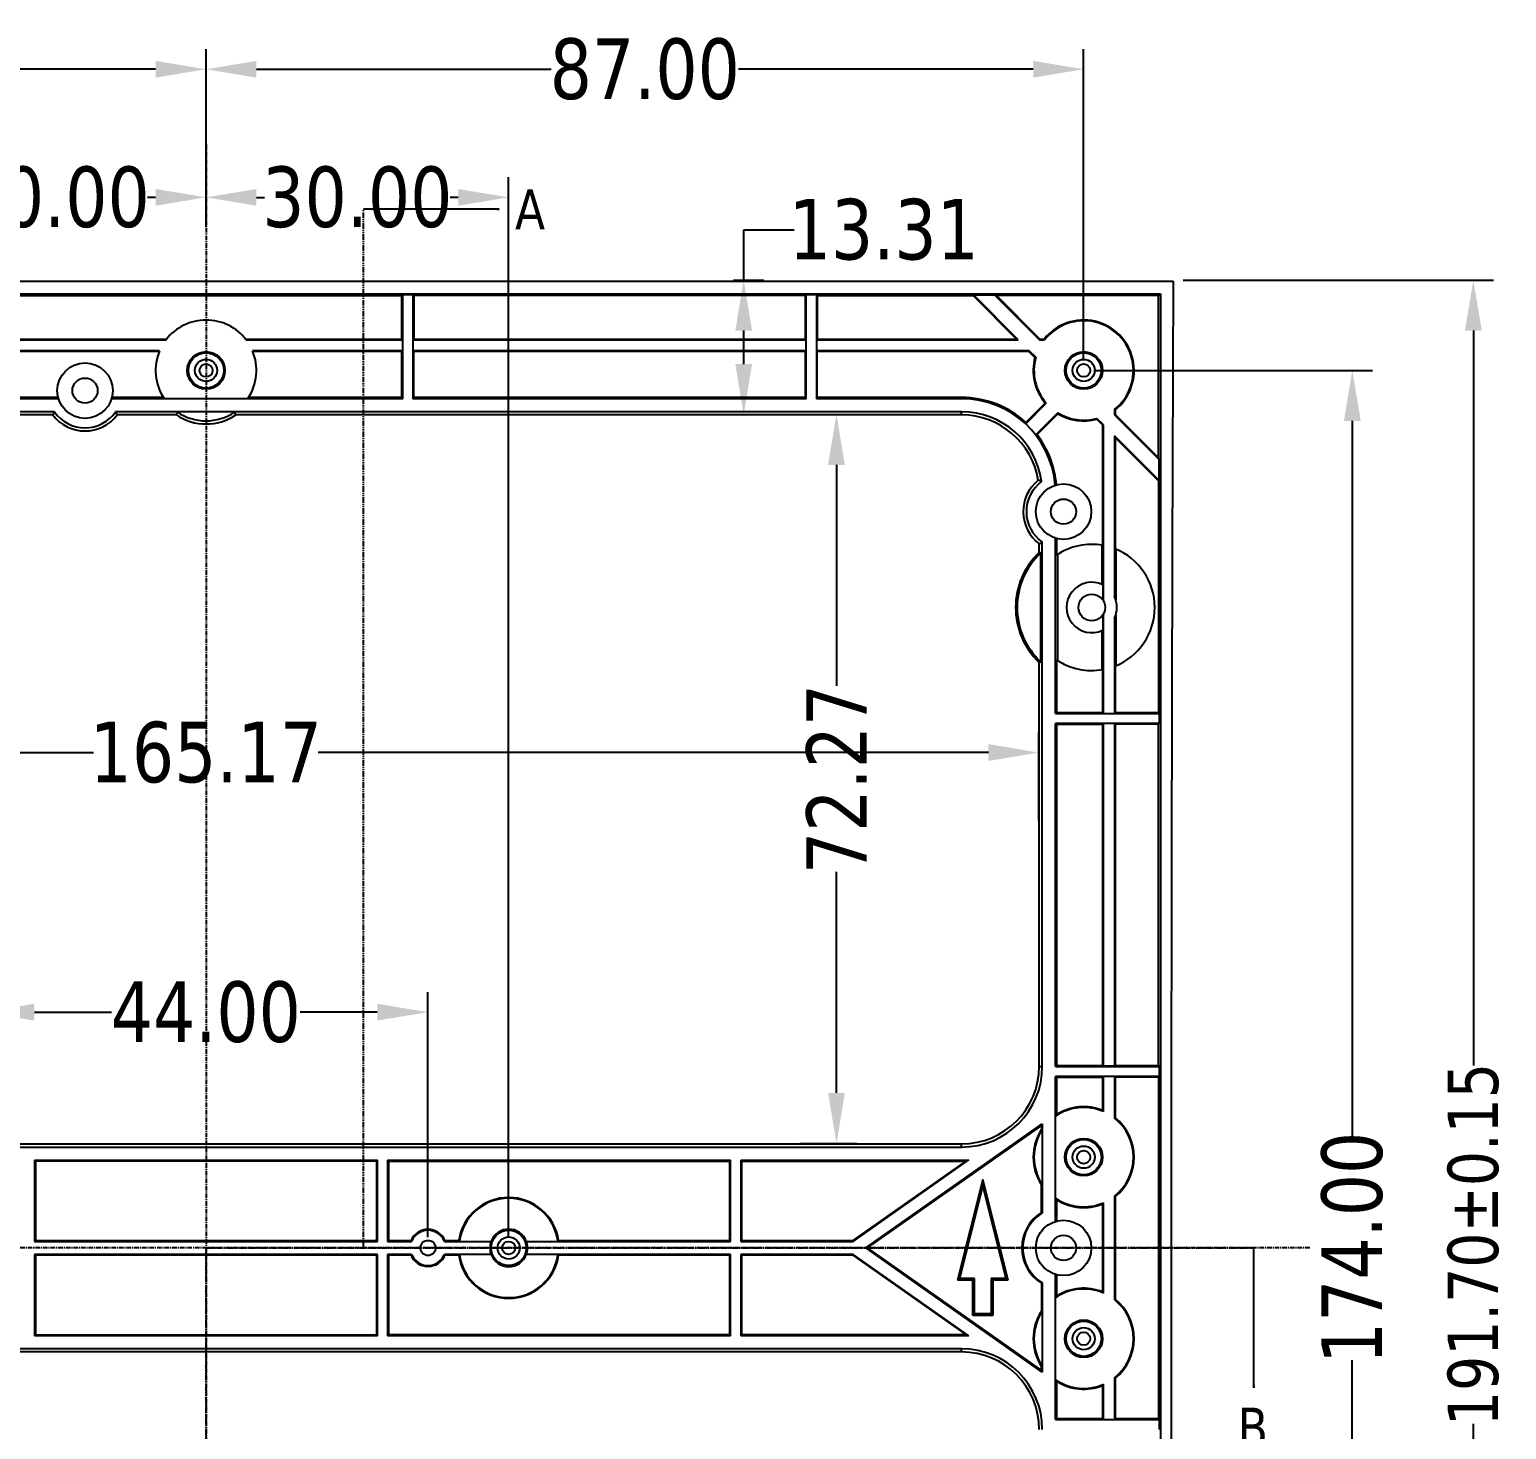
# Model space of a CAD drawing. Extents: x -1094 to 5067, y -562 to 305.
# Drawn here: x -79.3 to 67.1, y 18.2 to 157 of the extents above; entities that cross this region are included whole.
import ezdxf

# ---------------------------------------------------------------- set-up
doc = ezdxf.new("R2010")
doc.units = 0
doc.header["$LTSCALE"] = 1.21
doc.header["$MEASUREMENT"] = 0
doc.header["$PDMODE"] = 3
doc.header["$PDSIZE"] = 0.3125
doc.linetypes.add('CENTER', pattern=[0.6, 0.375, -0.075, 0.075, -0.075])
doc.linetypes.add('PHANTOM', pattern=[0.8, 0.45, -0.05, 0.1, -0.05, 0.1, -0.05])
doc.layers.get('0').update_dxf_attribs({"linetype": 'CONTINUOUS'})
doc.layers.get('Defpoints').update_dxf_attribs({"linetype": 'CONTINUOUS'})
doc.layers.add('40', color=7, linetype='CONTINUOUS', true_color=0xffffff)
doc.layers.add('DEFAULT_3', color=7, linetype='PHANTOM')
doc.layers.add('轮廓线', color=7, linetype='CONTINUOUS', lineweight=30)
doc.styles.add('chinesef_fs', font='simplex.shx', dxfattribs={"bigfont": 'gbcbig.shx'})
doc.styles.get("Standard").update_dxf_attribs({"font": 'verdana.ttf', "width": 0.8})
doc.dimstyles.get("Standard").update_dxf_attribs({"dimtxt": 0.15625, "dimasz": 0.1875, "dimexe": 0.125, "dimexo": 0.0625, "dimgap": 0.09, "dimtad": 0, "dimtih": 1, "dimtoh": 1, "dimzin": 4, "dimdsep": 46, "dimtxsty": 'Standard', "dimblk": 'CLOSED', "dimblk1": 'CLOSED', "dimblk2": 'CLOSED', "dimcen": 0.09, "dimadec": 0, "dimazin": 1, "dimtp": 0.01, "dimtm": 0.01, "dimtfac": 1, "dimtofl": 0, "dimtmove": 0, "dimatfit": 3, "dimldrblk": 'CLOSED', "dimfxl": 0, "dimtolj": 1, "dimtzin": 4, "dimarcsym": 0})

# ---------------------------------------------------------------- blocks, each defined once
blk = doc.blocks.new('*D3')
at = {"layer": 'Defpoints', "color": 0, "transparency": 16777216}
for p in [(34.05, 132.18), (63.8, 132.18), (34.05, -59.62)]:
    blk.add_point(p, dxfattribs=at)
at = {"layer": '轮廓线', "color": 0, "lineweight": -2, "transparency": 16777216}
for p, q in [((35.05, 132.18), (65.8, 132.18)), ((63.8, 127.18), (63.8, 54.32)), ((63.8, -54.62), (63.8, 18.8)), ((35.05, -59.62), (65.8, -59.62))]:
    blk.add_line(p, q, dxfattribs=at)
at = {"layer": '轮廓线', "color": 0, "transparency": 16777216}
for points in [[(62.97, 127.18), (64.64, 127.18), (63.8, 132.18)], [(62.97, -54.62), (64.64, -54.62), (63.8, -59.62)]]:
    blk.add_solid(points, dxfattribs=at)
at = {"layer": '轮廓线', "color": 0, "transparency": 16777216, "insert": (63.8, 36.56), "char_height": 5, "attachment_point": 5, "rotation": 90}
blk.add_mtext('\\A1;191.70%%P0.15', dxfattribs=at)
blk = doc.blocks.new('*D8')
at = {"layer": 'Defpoints', "color": 0, "transparency": 16777216}
for p in [(-39.85, 59.6), (-83.85, 36.28), (-39.85, 36.28)]:
    blk.add_point(p, dxfattribs=at)
at = {"layer": '轮廓线', "color": 0, "lineweight": -2, "transparency": 16777216}
for p, q in [((-83.85, 37.28), (-83.85, 61.6)), ((-39.85, 37.28), (-39.85, 61.6)), ((-78.85, 59.6), (-71.19, 59.6)), ((-44.85, 59.6), (-52.51, 59.6))]:
    blk.add_line(p, q, dxfattribs=at)
at = {"layer": '轮廓线', "color": 0, "transparency": 16777216}
for points in [[(-78.85, 60.44), (-78.85, 58.77), (-83.85, 59.6)], [(-44.85, 60.44), (-44.85, 58.77), (-39.85, 59.6)]]:
    blk.add_solid(points, dxfattribs=at)
at = {"layer": '轮廓线', "color": 0, "transparency": 16777216, "insert": (-61.85, 59.6), "char_height": 6, "attachment_point": 5}
blk.add_mtext('\\A1;44.00', dxfattribs=at)
blk = doc.blocks.new('*D28')
at = {"layer": 'Defpoints', "color": 0, "transparency": 16777216}
for p in [(20.73, 85.34), (-144.44, 79.14), (20.73, 77.62)]:
    blk.add_point(p, dxfattribs=at)
at = {"layer": '轮廓线', "color": 0, "lineweight": -2, "transparency": 16777216}
for p, q in [((-144.44, 80.14), (-144.44, 87.34)), ((20.73, 78.62), (20.73, 87.34)), ((-139.44, 85.34), (-72.98, 85.34)), ((15.73, 85.34), (-50.72, 85.34))]:
    blk.add_line(p, q, dxfattribs=at)
at = {"layer": '轮廓线', "color": 0, "transparency": 16777216}
for points in [[(-139.44, 86.18), (-139.44, 84.51), (-144.44, 85.34)], [(15.73, 86.18), (15.73, 84.51), (20.73, 85.34)]]:
    blk.add_solid(points, dxfattribs=at)
at = {"layer": '轮廓线', "color": 0, "transparency": 16777216, "insert": (-61.85, 85.34), "char_height": 6, "attachment_point": 5}
blk.add_mtext('\\A1;165.17', dxfattribs=at)
blk = doc.blocks.new('*D29')
at = {"layer": 'Defpoints', "color": 0, "transparency": 16777216}
for p in [(-3.96, 118.86), (-3.96, 46.59), (0.67, 46.59)]:
    blk.add_point(p, dxfattribs=at)
at = {"layer": '轮廓线', "color": 0, "lineweight": -2, "transparency": 16777216}
for p, q in [((-2.96, 118.86), (2.67, 118.86)), ((0.67, 113.86), (0.67, 91.96)), ((0.67, 51.59), (0.67, 73.5)), ((-2.96, 46.59), (2.67, 46.59))]:
    blk.add_line(p, q, dxfattribs=at)
at = {"layer": '轮廓线', "color": 0, "transparency": 16777216}
for points in [[(-0.17, 113.86), (1.5, 113.86), (0.67, 118.86)], [(-0.17, 51.59), (1.5, 51.59), (0.67, 46.59)]]:
    blk.add_solid(points, dxfattribs=at)
at = {"layer": '轮廓线', "color": 0, "transparency": 16777216, "insert": (0.67, 82.73), "char_height": 6, "attachment_point": 5, "rotation": 90}
blk.add_mtext('\\A1;72.27', dxfattribs=at)
blk = doc.blocks.new('*D267')
at = {"layer": 'Defpoints', "color": 0, "transparency": 16777216}
for p in [(25.17, 123.23), (25.17, -50.77), (51.8, -50.77)]:
    blk.add_point(p, dxfattribs=at)
at = {"layer": '轮廓线', "color": 0, "lineweight": -2, "transparency": 16777216}
for p, q in [((26.17, 123.23), (53.8, 123.23)), ((51.8, 118.23), (51.8, 47.35)), ((51.8, -45.77), (51.8, 25.11)), ((26.17, -50.77), (53.8, -50.77))]:
    blk.add_line(p, q, dxfattribs=at)
at = {"layer": '轮廓线', "color": 0, "transparency": 16777216}
for points in [[(50.97, 118.23), (52.64, 118.23), (51.8, 123.23)], [(50.97, -45.77), (52.64, -45.77), (51.8, -50.77)]]:
    blk.add_solid(points, dxfattribs=at)
at = {"layer": '轮廓线', "color": 0, "transparency": 16777216, "insert": (51.8, 36.23), "char_height": 6, "attachment_point": 5, "rotation": 90}
blk.add_mtext('\\A1;174.00', dxfattribs=at)
blk = doc.blocks.new('*D271')
at = {"layer": 'Defpoints', "color": 0, "transparency": 16777216}
for p in [(-10.53, 132.18), (-8.53, 132.18), (-10.53, 118.86)]:
    blk.add_point(p, dxfattribs=at)
at = {"layer": '轮廓线', "color": 0, "lineweight": -2, "transparency": 16777216}
for p, q in [((-8.53, 132.18), (-8.53, 137.18)), ((-8.53, 137.18), (-3.53, 137.18)), ((-9.53, 132.18), (-6.53, 132.18)), ((-8.53, 123.86), (-8.53, 127.18)), ((-9.53, 118.86), (-6.53, 118.86))]:
    blk.add_line(p, q, dxfattribs=at)
at = {"layer": '轮廓线', "color": 0, "transparency": 16777216}
for points in [[(-9.36, 127.18), (-7.7, 127.18), (-8.53, 132.18)], [(-9.36, 123.86), (-7.7, 123.86), (-8.53, 118.86)]]:
    blk.add_solid(points, dxfattribs=at)
at = {"layer": '轮廓线', "color": 0, "transparency": 16777216, "insert": (5.36, 137.18), "char_height": 6, "attachment_point": 5}
blk.add_mtext('\\A1;13.31', dxfattribs=at)
blk = doc.blocks.new('_CLOSED')
at = {"color": 0, "linetype": 'ByBlock'}
for p, q in [((0, 0), (-1, 0.17)), ((-1, 0.17), (-1, -0.17)), ((-1, -0.17), (0, 0)), ((-1, 0), (0, 0))]:
    blk.add_line(p, q, dxfattribs=at)
blk = doc.blocks.new('XSEC_CLOSED')
at = {"color": 0, "linetype": 'ByBlock'}
for p, q in [((0, 0), (-1, 0.17)), ((-1, 0.17), (-1, -0.17)), ((-1, -0.17), (0, 0)), ((-1, 0), (0, 0))]:
    blk.add_line(p, q, dxfattribs=at)
blk = doc.blocks.new('*D273')
at = {"color": 0, "lineweight": -2, "transparency": 16777216}
for p, q in [((-148.83, 124.23), (-148.83, 155.09)), ((-61.83, 137.44), (-61.83, 155.09)), ((-143.83, 153.09), (-114.6, 153.09)), ((-66.83, 153.09), (-96.05, 153.09))]:
    blk.add_line(p, q, dxfattribs=at)
at = {"color": 0, "transparency": 16777216}
for points in [[(-143.83, 153.92), (-143.83, 152.26), (-148.83, 153.09)], [(-66.83, 153.92), (-66.83, 152.26), (-61.83, 153.09)]]:
    blk.add_solid(points, dxfattribs=at)
at = {"layer": 'Defpoints', "color": 0, "transparency": 16777216}
for p in [(-148.83, 153.09), (-61.83, 136.44), (-148.83, 123.23)]:
    blk.add_point(p, dxfattribs=at)
at = {"color": 0, "transparency": 16777216, "insert": (-105.33, 153.09), "char_height": 6, "attachment_point": 5}
blk.add_mtext('\\A1;87.00', dxfattribs=at)
blk = doc.blocks.new('*D274')
at = {"color": 0, "lineweight": -2, "transparency": 16777216}
for p, q in [((-61.83, 137.44), (-61.83, 155.09)), ((25.17, 124.23), (25.17, 155.09)), ((-56.83, 153.09), (-27.6, 153.09)), ((20.17, 153.09), (-9.05, 153.09))]:
    blk.add_line(p, q, dxfattribs=at)
at = {"color": 0, "transparency": 16777216}
for points in [[(-56.83, 153.92), (-56.83, 152.26), (-61.83, 153.09)], [(20.17, 153.92), (20.17, 152.26), (25.17, 153.09)]]:
    blk.add_solid(points, dxfattribs=at)
at = {"layer": 'Defpoints', "color": 0, "transparency": 16777216}
for p in [(25.17, 153.09), (-61.83, 136.44), (25.17, 123.23)]:
    blk.add_point(p, dxfattribs=at)
at = {"color": 0, "transparency": 16777216, "insert": (-18.33, 153.09), "char_height": 6, "attachment_point": 5}
blk.add_mtext('\\A1;87.00', dxfattribs=at)
blk = doc.blocks.new('*D275')
at = {"color": 0, "lineweight": -2, "transparency": 16777216}
for p, q in [((-91.83, 37.23), (-91.83, 142.39)), ((-61.83, 137.44), (-61.83, 142.39)), ((-86.83, 140.39), (-86.02, 140.39)), ((-66.83, 140.39), (-67.63, 140.39))]:
    blk.add_line(p, q, dxfattribs=at)
at = {"color": 0, "transparency": 16777216}
for points in [[(-86.83, 141.22), (-86.83, 139.56), (-91.83, 140.39)], [(-66.83, 141.22), (-66.83, 139.56), (-61.83, 140.39)]]:
    blk.add_solid(points, dxfattribs=at)
at = {"layer": 'Defpoints', "color": 0, "transparency": 16777216}
for p in [(-91.83, 140.39), (-61.83, 136.44), (-91.83, 36.23)]:
    blk.add_point(p, dxfattribs=at)
at = {"color": 0, "transparency": 16777216, "insert": (-76.83, 140.39), "char_height": 6, "attachment_point": 5}
blk.add_mtext('\\A1;30.00', dxfattribs=at)
blk = doc.blocks.new('*D276')
at = {"color": 0, "lineweight": -2, "transparency": 16777216}
for p, q in [((-61.83, 137.44), (-61.83, 142.39)), ((-31.83, 37.23), (-31.83, 142.39)), ((-56.83, 140.39), (-56.02, 140.39)), ((-36.83, 140.39), (-37.63, 140.39))]:
    blk.add_line(p, q, dxfattribs=at)
at = {"color": 0, "transparency": 16777216}
for points in [[(-56.83, 141.22), (-56.83, 139.56), (-61.83, 140.39)], [(-36.83, 141.22), (-36.83, 139.56), (-31.83, 140.39)]]:
    blk.add_solid(points, dxfattribs=at)
at = {"layer": 'Defpoints', "color": 0, "transparency": 16777216}
for p in [(-31.83, 140.39), (-61.83, 136.44), (-31.83, 36.23)]:
    blk.add_point(p, dxfattribs=at)
at = {"color": 0, "transparency": 16777216, "insert": (-46.83, 140.39), "char_height": 6, "attachment_point": 5}
blk.add_mtext('\\A1;30.00', dxfattribs=at)

msp = doc.modelspace()

# ---------------------------------------------------------------- linework, layer by layer
at = {"color": 1, "linetype": 'CENTER'}
for p, q in [((-61.826, 145.635), (-61.826, -73.178)), ((47.58, 36.228), (-171.232, 36.228))]:
    msp.add_line(p, q, dxfattribs=at)
at = {"color": 7, "linetype": 'Continuous'}
for p, q in [((-157.676, 132.078), (34.049, 132.078)), ((-156.426, 130.828), (32.774, 130.828)), ((-81.244, 130.642), (-42.408, 130.642)), ((-42.326, 130.724), (-42.408, 130.642)), ((-42.408, 126.343), (-42.408, 130.642)), ((-42.326, 120.428), (-42.326, 130.724)), ((-41.326, 130.724), (-42.326, 130.724)), ((-41.326, 130.724), (-41.326, 120.428)), ((-41.326, 130.724), (-41.244, 130.642)), ((-41.244, 130.642), (-41.244, 126.343)), ((-2.408, 130.642), (-41.244, 130.642)), ((-2.326, 130.724), (-2.408, 130.642)), ((-2.408, 126.343), (-2.408, 130.642)), ((-2.326, 120.428), (-2.326, 130.724)), ((-1.326, 130.724), (-2.326, 130.724)), ((-1.326, 130.724), (-1.326, 120.428)), ((-1.326, 130.724), (-1.244, 130.642)), ((-1.244, 130.642), (-1.244, 126.343)), ((-1.244, 130.642), (14.216, 130.642)), ((14.246, 130.713), (14.216, 130.642)), ((14.216, 130.642), (18.515, 126.343)), ((14.246, 130.713), (16.347, 130.713)), ((18.687, 126.271), (14.246, 130.713)), ((16.347, 130.713), (16.52, 130.642)), ((16.347, 130.713), (20.789, 126.271)), ((32.587, 130.642), (16.52, 130.642)), ((20.819, 126.343), (16.52, 130.642)), ((32.587, 130.642), (32.774, 130.828)), ((32.587, 114.574), (32.587, 130.642)), ((32.774, 130.828), (32.774, -58.372)), ((-81.315, 126.271), (-65.793, 126.271)), ((-81.244, 126.343), (-65.737, 126.343)), ((-57.915, 126.343), (-42.408, 126.343)), ((-57.859, 126.271), (-42.336, 126.271)), ((-42.336, 126.271), (-42.408, 126.343)), ((-41.315, 126.271), (-41.244, 126.343)), ((-41.315, 126.271), (-2.336, 126.271)), ((-41.244, 126.343), (-2.408, 126.343)), ((-2.336, 126.271), (-2.408, 126.343)), ((-1.315, 126.271), (-1.244, 126.343)), ((-1.315, 126.271), (18.687, 126.271)), ((-1.244, 126.343), (18.515, 126.343)), ((18.687, 126.271), (18.515, 126.343)), ((20.789, 126.271), (20.819, 126.343)), ((20.789, 126.271), (21.297, 126.271)), ((20.819, 126.343), (21.263, 126.343)), ((-66.427, 125.185), (-81.315, 125.185)), ((-66.457, 125.114), (-81.244, 125.114)), ((-42.336, 125.185), (-57.225, 125.185)), ((-42.408, 125.114), (-57.195, 125.114)), ((-42.336, 125.185), (-42.408, 125.114)), ((-42.408, 120.552), (-42.408, 125.114)), ((-41.315, 125.185), (-41.244, 125.114)), ((-2.336, 125.185), (-41.315, 125.185)), ((-41.244, 120.552), (-41.244, 125.114)), ((-2.408, 125.114), (-41.244, 125.114)), ((-2.336, 125.185), (-2.408, 125.114)), ((-2.408, 120.552), (-2.408, 125.114)), ((19.773, 125.185), (-1.315, 125.185)), ((-1.315, 125.185), (-1.244, 125.114)), ((-1.244, 120.552), (-1.244, 125.114)), ((19.744, 125.114), (-1.244, 125.114)), ((19.773, 125.185), (19.744, 125.114)), ((19.744, 125.114), (20.342, 124.515)), ((20.422, 124.536), (19.773, 125.185)), ((-76.457, 120.428), (-81.326, 120.428)), ((-76.491, 120.552), (-81.244, 120.552)), ((-42.326, 120.428), (-71.195, 120.428)), ((-66.049, 120.552), (-71.161, 120.552)), ((-42.408, 120.552), (-57.603, 120.552)), ((-42.326, 120.428), (-42.408, 120.552)), ((-41.326, 120.428), (-41.244, 120.552)), ((-2.326, 120.428), (-41.326, 120.428)), ((-2.408, 120.552), (-41.244, 120.552)), ((-2.326, 120.428), (-2.408, 120.552)), ((-1.326, 120.428), (-1.244, 120.552)), ((13.074, 120.428), (-1.326, 120.428)), ((13.074, 120.552), (-1.244, 120.552)), ((13.074, 120.428), (13.074, 120.552)), ((-76.855, 119.128), (-136.726, 119.128)), ((-77.015, 118.814), (-136.726, 118.814)), ((13.074, 119.128), (-70.797, 119.128)), ((-64.766, 118.814), (-70.637, 118.814)), ((13.074, 118.814), (-58.886, 118.814)), ((13.074, 118.814), (13.074, 119.128)), ((19.429, 117.94), (21.468, 119.979)), ((21.371, 119.983), (19.453, 118.065)), ((22.61, 119.019), (20.432, 116.842)), ((20.553, 116.861), (22.621, 118.929)), ((28.217, 119.352), (28.217, 118.843)), ((28.217, 118.843), (28.289, 118.873)), ((28.217, 118.843), (32.659, 114.402)), ((28.289, 119.317), (28.289, 118.873)), ((32.587, 114.574), (28.289, 118.873)), ((26.461, 118.397), (27.059, 117.798)), ((27.131, 117.828), (26.482, 118.477)), ((27.131, 117.828), (27.059, 117.798)), ((27.059, 105.883), (27.059, 117.798)), ((27.131, 100.374), (27.131, 117.828)), ((28.217, 116.742), (28.217, 100.832)), ((28.217, 116.742), (28.289, 116.569)), ((32.659, 112.3), (28.217, 116.742)), ((28.289, 116.569), (28.289, 105.534)), ((28.289, 116.569), (32.587, 112.27)), ((32.659, 114.402), (32.587, 114.574)), ((32.659, 112.3), (32.659, 114.402)), ((32.659, 112.3), (32.587, 112.27)), ((32.587, 112.27), (32.587, 89.31)), ((20.76, 105.189), (20.76, 106.039)), ((21.074, 54.228), (21.074, 106.199)), ((22.374, 89.228), (22.374, 106.597)), ((22.497, 104.922), (22.497, 106.563)), ((26.981, 105.897), (26.981, 102.017)), ((28.367, 105.502), (28.367, 100.451)), ((20.913, 94.334), (20.913, 105.123)), ((22.615, 94.458), (22.615, 104.999)), ((27.059, 101.981), (27.059, 100.488)), ((27.059, 98.968), (27.059, 97.476)), ((27.131, 89.239), (27.131, 99.083)), ((28.217, 98.624), (28.217, 89.239)), ((28.367, 99.005), (28.367, 93.955)), ((26.981, 97.44), (26.981, 93.56)), ((20.76, 54.228), (20.76, 94.268)), ((22.497, 89.31), (22.497, 94.535)), ((28.289, 93.923), (28.289, 89.31)), ((27.059, 89.31), (27.059, 93.573)), ((22.497, 89.31), (22.374, 89.228)), ((22.497, 89.31), (27.059, 89.31)), ((27.131, 89.239), (27.059, 89.31)), ((28.217, 89.239), (28.289, 89.31)), ((28.289, 89.31), (32.587, 89.31)), ((32.669, 89.228), (32.587, 89.31)), ((22.374, 89.228), (32.669, 89.228)), ((32.669, 88.228), (22.374, 88.228)), ((22.374, 54.228), (22.374, 88.228)), ((22.497, 88.146), (22.374, 88.228)), ((22.497, 88.146), (27.059, 88.146)), ((22.497, 54.31), (22.497, 88.146)), ((27.131, 88.218), (27.059, 88.146)), ((27.059, 54.31), (27.059, 88.146)), ((27.131, 54.239), (27.131, 88.218)), ((28.217, 88.218), (28.217, 54.239)), ((28.217, 88.218), (28.289, 88.146)), ((32.587, 88.146), (28.289, 88.146)), ((28.289, 88.146), (28.289, 54.31)), ((32.669, 88.228), (32.587, 88.146)), ((32.587, 54.31), (32.587, 88.146)), ((32.669, 89.228), (32.669, 88.228)), ((20.76, 54.228), (21.074, 54.228)), ((22.497, 54.31), (22.374, 54.228)), ((22.374, 54.228), (32.669, 54.228)), ((22.497, 54.31), (27.059, 54.31)), ((27.131, 54.239), (27.059, 54.31)), ((28.217, 54.239), (27.131, 54.239)), ((28.217, 54.239), (28.289, 54.31)), ((28.289, 54.31), (32.587, 54.31)), ((32.669, 54.228), (32.587, 54.31)), ((32.669, 54.228), (32.669, 53.228)), ((32.669, 53.228), (22.374, 53.228)), ((22.497, 53.146), (22.374, 53.228)), ((22.374, 38.859), (22.374, 53.228)), ((22.497, 53.146), (27.059, 53.146)), ((22.497, 49.452), (22.497, 53.146)), ((27.131, 53.218), (27.059, 53.146)), ((27.059, 49.859), (27.059, 53.146)), ((27.131, 49.752), (27.131, 53.218)), ((28.217, 53.218), (28.289, 53.146)), ((28.217, 53.218), (28.217, 49.105)), ((32.587, 53.146), (28.289, 53.146)), ((28.289, 53.146), (28.289, 49.14)), ((32.669, 53.228), (32.587, 53.146)), ((32.587, 53.146), (32.587, 19.31)), ((3.582, 36.228), (21.074, 48.538)), ((20.992, 48.38), (3.725, 36.228)), ((21.074, 48.538), (20.992, 48.38)), ((20.992, 48.38), (20.992, 47.969)), ((21.074, 48.538), (21.074, 39.691)), ((21.064, 47.947), (21.064, 42.509)), ((-136.726, 46.543), (13.074, 46.543)), ((-136.726, 46.228), (13.074, 46.228)), ((13.074, 46.228), (13.074, 46.543)), ((-78.826, 44.928), (-78.826, 36.878)), ((-78.744, 44.846), (-78.826, 44.928)), ((-78.826, 44.928), (-44.826, 44.928)), ((-78.744, 44.846), (-78.744, 36.96)), ((-44.908, 44.846), (-78.744, 44.846)), ((-44.826, 44.928), (-44.908, 44.846)), ((-44.908, 36.96), (-44.908, 44.846)), ((-44.826, 36.878), (-44.826, 44.928)), ((-43.826, 44.928), (-9.826, 44.928)), ((-43.826, 44.928), (-43.826, 36.878)), ((-43.744, 44.846), (-43.826, 44.928)), ((-43.744, 44.846), (-9.908, 44.846)), ((-43.744, 44.846), (-43.744, 36.96)), ((-9.826, 44.928), (-9.908, 44.846)), ((-9.908, 36.96), (-9.908, 44.846)), ((-9.826, 36.878), (-9.826, 44.928)), ((-8.826, 44.928), (13.074, 44.928)), ((-8.744, 44.846), (-8.826, 44.928)), ((-8.826, 44.928), (-8.826, 36.878)), ((-8.744, 44.846), (13.074, 44.846)), ((-8.744, 44.846), (-8.744, 36.96)), ((13.515, 44.857), (2.295, 36.96)), ((2.321, 36.878), (13.8, 44.957)), ((13.074, 44.846), (13.074, 44.928)), ((15.174, 43.028), (12.674, 33.028)), ((15.174, 42.314), (15.174, 43.028)), ((17.674, 33.028), (15.174, 43.028)), ((20.992, 39.737), (20.992, 42.488)), ((12.896, 33.202), (15.174, 42.314)), ((15.174, 42.314), (17.452, 33.202)), ((22.497, 38.894), (22.497, 41.005)), ((28.217, 41.352), (28.217, 31.105)), ((28.289, 41.317), (28.289, 31.14)), ((27.059, 31.859), (27.059, 40.598)), ((27.131, 31.752), (27.131, 40.705)), ((-78.826, 36.878), (-78.744, 36.96)), ((-78.826, 36.878), (-44.826, 36.878)), ((-78.744, 36.96), (-44.908, 36.96)), ((-44.826, 36.878), (-44.908, 36.96)), ((-43.826, 36.878), (-43.744, 36.96)), ((-43.826, 36.878), (-41.451, 36.878)), ((-43.744, 36.96), (-41.505, 36.96)), ((-38.201, 36.878), (-33.563, 36.878)), ((-38.146, 36.96), (-36.772, 36.96)), ((-30.089, 36.878), (-9.826, 36.878)), ((-26.88, 36.96), (-9.908, 36.96)), ((-9.826, 36.878), (-9.908, 36.96)), ((-8.826, 36.878), (-8.744, 36.96)), ((-8.826, 36.878), (2.321, 36.878)), ((-8.744, 36.96), (2.295, 36.96)), ((2.321, 36.878), (2.295, 36.96)), ((-78.826, 35.578), (-78.826, 27.528)), ((-78.826, 35.578), (-78.744, 35.496)), ((-44.826, 35.578), (-78.826, 35.578)), ((-78.744, 35.496), (-78.744, 27.61)), ((-44.908, 35.496), (-78.744, 35.496)), ((-44.826, 35.578), (-44.908, 35.496)), ((-44.908, 27.61), (-44.908, 35.496)), ((-44.826, 27.528), (-44.826, 35.578)), ((-41.451, 35.578), (-43.826, 35.578)), ((-43.826, 35.578), (-43.826, 27.528)), ((-43.826, 35.578), (-43.744, 35.496)), ((-41.505, 35.496), (-43.744, 35.496)), ((-43.744, 35.496), (-43.744, 27.61)), ((-33.563, 35.578), (-38.201, 35.578)), ((-36.772, 35.496), (-38.146, 35.496)), ((-9.826, 35.578), (-30.089, 35.578)), ((-9.908, 35.496), (-26.88, 35.496)), ((-9.826, 35.578), (-9.908, 35.496)), ((-9.908, 27.61), (-9.908, 35.496)), ((-9.826, 27.528), (-9.826, 35.578)), ((2.321, 35.578), (-8.826, 35.578)), ((-8.826, 35.578), (-8.744, 35.496)), ((-8.826, 35.578), (-8.826, 27.528)), ((2.295, 35.496), (-8.744, 35.496)), ((-8.744, 35.496), (-8.744, 27.61)), ((2.321, 35.578), (2.295, 35.496)), ((2.295, 35.496), (13.515, 27.6)), ((13.8, 27.5), (2.321, 35.578)), ((3.582, 36.228), (3.725, 36.228)), ((21.074, 23.919), (3.582, 36.228)), ((3.725, 36.228), (20.992, 24.077)), ((12.896, 33.202), (12.674, 33.028)), ((14.174, 33.028), (12.674, 33.028)), ((14.347, 33.202), (12.896, 33.202)), ((14.347, 33.202), (14.174, 33.028)), ((14.174, 29.528), (14.174, 33.028)), ((14.347, 29.702), (14.347, 33.202)), ((17.452, 33.202), (16.001, 33.202)), ((16.001, 33.202), (16.174, 33.028)), ((16.001, 33.202), (16.001, 29.702)), ((17.674, 33.028), (16.174, 33.028)), ((16.174, 33.028), (16.174, 29.528)), ((17.452, 33.202), (17.674, 33.028)), ((20.992, 32.72), (20.992, 29.969)), ((21.074, 32.765), (21.074, 23.919)), ((22.374, 19.228), (22.374, 33.597)), ((22.497, 31.452), (22.497, 33.563)), ((14.347, 29.702), (14.174, 29.528)), ((16.174, 29.528), (14.174, 29.528)), ((16.001, 29.702), (14.347, 29.702)), ((16.001, 29.702), (16.174, 29.528)), ((21.064, 29.947), (21.064, 24.509)), ((-78.826, 27.528), (-78.744, 27.61)), ((-44.826, 27.528), (-78.826, 27.528)), ((-78.744, 27.61), (-44.908, 27.61)), ((-44.908, 27.61), (-44.826, 27.528)), ((-43.826, 27.528), (-43.744, 27.61)), ((-9.826, 27.528), (-43.826, 27.528)), ((-9.908, 27.61), (-43.744, 27.61)), ((-9.908, 27.61), (-9.826, 27.528)), ((-8.826, 27.528), (-8.744, 27.61)), ((13.074, 27.528), (-8.826, 27.528)), ((13.074, 27.61), (-8.744, 27.61)), ((13.074, 27.528), (13.074, 27.61)), ((13.074, 26.228), (-136.726, 26.228)), ((13.074, 25.914), (-136.726, 25.914)), ((13.074, 25.914), (13.074, 26.228)), ((20.992, 24.077), (20.992, 24.488)), ((20.992, 24.077), (21.074, 23.919)), ((22.497, 19.31), (22.497, 23.005)), ((27.059, 19.31), (27.059, 22.598)), ((27.131, 19.239), (27.131, 22.705)), ((28.217, 23.352), (28.217, 19.239)), ((28.289, 23.317), (28.289, 19.31)), ((22.497, 19.31), (22.374, 19.228)), ((22.374, 19.228), (32.669, 19.228)), ((22.497, 19.31), (27.059, 19.31)), ((27.131, 19.239), (27.059, 19.31)), ((28.217, 19.239), (28.289, 19.31)), ((28.289, 19.31), (32.587, 19.31)), ((32.669, 19.228), (32.587, 19.31)), ((32.669, 19.228), (32.669, 18.228))]:
    msp.add_line(p, q, dxfattribs=at)
for centre, radius in [((-61.826, 123.228), 1.865), ((-61.826, 123.228), 1.75), ((25.174, 123.228), 1.865), ((25.174, 123.228), 1.75), ((-73.826, 121.228), 2.75), ((-61.826, 123.228), 1.1), ((-61.826, 123.228), 0.65), ((25.174, 123.228), 1.1), ((25.174, 123.228), 0.65), ((-73.826, 121.228), 1.25), ((23.174, 109.228), 2.75), ((23.174, 109.228), 1.25), ((25.974, 99.728), 1.325), ((25.174, 45.228), 1.865), ((25.174, 45.228), 1.75), ((25.174, 45.228), 1.1), ((25.174, 45.228), 0.65), ((23.174, 36.228), 2.75), ((-39.826, 36.228), 0.75), ((-31.826, 36.228), 1.75), ((-31.826, 36.228), 1.1), ((-31.826, 36.228), 0.65), ((23.174, 36.228), 1.25), ((25.174, 27.228), 1.865), ((25.174, 27.228), 1.75), ((25.174, 27.228), 1.1), ((25.174, 27.228), 0.65)]:
    msp.add_circle(centre, radius, dxfattribs=at)
for centre, radius, start, end in [((22886.264, 36.228), 22852.416, 179.7596836, 180.2403164), ((-61.826, 123.228), 5, 37.48857, 142.51143), ((25.174, 123.228), 5, 308.52973, 141.47027), ((25.174, 123.228), 4.928, 308.12968, 141.87032), ((-61.826, 123.228), 5, 156.95856, 213.83861), ((-61.826, 123.228), 5, 326.16139, 23.04144), ((25.174, 123.228), 5, 165.08722, 220.47565), ((25.174, 123.228), 4.928, 164.60872, 221.24426), ((13.074, 111.128), 9.423, 47.39886, 90), ((13.074, 111.128), 9.3, 4.45481, 90), ((-61.88, 111.293), 16.901, 152.37926, 153.57528), ((-73.826, 121.228), 4, 217.12613, 322.87387), ((-73.826, 121.228), 3.686, 214.73402, 325.26598), ((-85.772, 111.293), 16.901, 26.42472, 27.62074), ((-31.218, 108.667), 35.049, 162.65138, 163.17097), ((-61.826, 123.228), 5.304, 236.33428, 303.66572), ((-61.826, 123.228), 5, 235.29509, 304.70491), ((-92.434, 108.667), 35.049, 16.82903, 17.34862), ((13.074, 111.128), 8, 7.73779, 90), ((13.074, 111.128), 7.686, 9.0872, 90), ((38.617, 120.936), 16.122, 186.82647, 187.14939), ((25.174, 123.228), 4.928, 238.65178, 285.39128), ((25.174, 123.228), 5, 239.29761, 284.91278), ((13.074, 111.128), 9.423, 4.61067, 37.47041), ((23.174, 109.228), 4, 128.87971, 232.87387), ((23.174, 109.228), 3.686, 126.12375, 235.26598), ((17.015, 102.842), 10.176, 66.94157, 68.99408), ((13.238, 121.175), 16.901, 296.42472, 297.62074), ((25.974, 99.728), 6.25, 79.99911, 123.79994), ((25.974, 99.728), 6.25, 291.73637, 68.26363), ((25.974, 99.728), 7.55, 133.68032, 226.31968), ((25.974, 99.728), 7.396, 133.1733, 226.8267), ((5.891, 70.429), 37.806, 66.5873, 66.84081), ((25.974, 99.728), 2.5, 64.26823, 295.73177), ((25.974, 99.728), 2.5, 333.79325, 26.20675), ((5.891, 129.028), 37.806, 293.15919, 293.4127), ((25.974, 99.728), 6.25, 236.20006, 280.00089), ((13.074, 54.228), 8, 270, 0), ((13.074, 54.228), 7.686, 270, 360), ((25.174, 45.228), 4.928, 66.60411, 124.39841), ((25.174, 45.228), 5, 67.84711, 122.3689), ((17.167, 43.206), 11.922, 33.30318, 33.92468), ((25.174, 45.228), 4.928, 308.12968, 51.87032), ((25.174, 45.228), 5, 308.52973, 51.47027), ((25.174, 45.228), 5, 146.76323, 213.23677), ((25.174, 45.228), 4.928, 146.51565, 213.48435), ((13.074, 54.228), 9.3, 270, 274.476), ((13.074, 54.228), 9.382, 270, 272.69423), ((7.23, 63.201), 19.391, 288.91328, 289.80514), ((-31.826, 36.228), 5, 8.4191, 171.5809), ((-31.826, 36.228), 4.928, 7.70161, 172.29839), ((25.174, 45.228), 4.928, 235.60159, 293.39589), ((25.174, 45.228), 5, 237.6311, 292.15289), ((23.174, 36.228), 4.132, 121.87588, 238.12412), ((23.174, 36.228), 4.05, 121.23293, 238.76707), ((-31.826, 36.228), 1.865, 20.73814, 159.26186), ((-39.826, 36.228), 1.832, 23.55219, 156.44781), ((-36.1, 40.5), 6.462, 213.2189, 214.09311), ((-39.826, 36.228), 1.75, 21.80375, 158.19625), ((-43.552, 40.5), 6.462, 325.90689, 326.7811), ((-31.826, 36.228), 1.855, 159.48521, 200.51479), ((-31.826, 36.228), 1.855, 339.48521, 20.51479), ((-36.1, 31.956), 6.462, 145.90689, 146.7811), ((-39.826, 36.228), 1.832, 203.55219, 336.44781), ((-39.826, 36.228), 1.75, 201.80375, 338.19625), ((-43.552, 31.956), 6.462, 33.2189, 34.09311), ((-25.308, 25.604), 15.142, 138.85145, 139.2102), ((-31.826, 36.228), 5, 188.4191, 351.5809), ((-31.826, 36.228), 4.928, 187.70161, 352.29839), ((-31.826, 36.228), 1.865, 200.73814, 339.26186), ((25.174, 27.228), 5, 67.84711, 122.3689), ((25.174, 27.228), 4.928, 66.60411, 124.39841), ((25.174, 27.228), 4.928, 308.12968, 51.87032), ((25.174, 27.228), 5, 308.52973, 51.47027), ((25.174, 27.228), 5, 146.76323, 213.23677), ((25.174, 27.228), 4.928, 146.51565, 213.48435), ((13.074, 18.228), 9.382, 87.30577, 90), ((13.074, 18.228), 9.3, 85.524, 90), ((7.23, 9.256), 19.391, 70.19486, 71.08672), ((13.074, 18.228), 8, 0, 90), ((13.074, 18.228), 7.686, 0, 90), ((25.174, 27.228), 4.928, 235.60159, 293.39589), ((25.174, 27.228), 5, 237.6311, 292.15289)]:
    msp.add_arc(centre, radius, start, end, dxfattribs=at)
for start_param, end_param in [(2.6588591, 2.6781863), (-2.6781863, -2.6588591)]:
    msp.add_ellipse((33.304, 45.228), major_axis=(12.201, 0), ratio=0.7456588, start_param=start_param, end_param=end_param, dxfattribs=at)
for points, knots in [([(20.422, 124.536), (20.415, 124.534), (20.401, 124.538), (20.384, 124.531), (20.374, 124.511), (20.353, 124.518), (20.342, 124.515)], [0, 0, 0, 0, 0.2810693, 0.447288, 0.6036521, 1, 1, 1, 1]), ([(28.217, 119.352), (28.224, 119.348), (28.232, 119.338), (28.248, 119.333), (28.269, 119.338), (28.279, 119.322), (28.289, 119.317)], [0, 0, 0, 0, 0.2739108, 0.4450673, 0.608921, 1, 1, 1, 1]), ([(20.992, 47.969), (20.998, 47.967), (21.011, 47.956), (21.039, 47.963), (21.054, 47.95), (21.064, 47.947)], [0, 0, 0, 0, 0.2622237, 0.6168399, 1, 1, 1, 1]), ([(20.992, 42.488), (20.998, 42.49), (21.011, 42.501), (21.039, 42.494), (21.054, 42.507), (21.064, 42.509)], [0, 0, 0, 0, 0.2616158, 0.6170406, 1, 1, 1, 1]), ([(28.217, 41.352), (28.224, 41.348), (28.232, 41.338), (28.248, 41.333), (28.269, 41.338), (28.279, 41.322), (28.289, 41.317)], [0, 0, 0, 0, 0.2739108, 0.4450673, 0.608921, 1, 1, 1, 1]), ([(21.074, 39.691), (21.066, 39.696), (21.058, 39.709), (21.039, 39.717), (21.014, 39.71), (21.003, 39.731), (20.992, 39.737)], [0, 0, 0, 0, 0.2796344, 0.4468209, 0.6047467, 1, 1, 1, 1]), ([(21.074, 32.765), (21.066, 32.761), (21.058, 32.747), (21.039, 32.74), (21.014, 32.749), (21.003, 32.726), (20.992, 32.72)], [0, 0, 0, 0, 0.2814338, 0.4466915, 0.6042052, 1, 1, 1, 1]), ([(28.217, 31.105), (28.224, 31.109), (28.231, 31.119), (28.248, 31.125), (28.269, 31.118), (28.279, 31.135), (28.289, 31.14)], [0, 0, 0, 0, 0.2754863, 0.4450128, 0.6084554, 1, 1, 1, 1]), ([(21.064, 29.947), (21.057, 29.949), (21.045, 29.96), (21.017, 29.954), (21.001, 29.966), (20.992, 29.969)], [0, 0, 0, 0, 0.2618146, 0.6170848, 1, 1, 1, 1]), ([(21.064, 24.509), (21.057, 24.507), (21.045, 24.496), (21.017, 24.503), (21.001, 24.491), (20.992, 24.488)], [0, 0, 0, 0, 0.2622403, 0.6168396, 1, 1, 1, 1]), ([(28.217, 23.352), (28.224, 23.348), (28.232, 23.338), (28.248, 23.333), (28.269, 23.338), (28.279, 23.322), (28.289, 23.317)], [0, 0, 0, 0, 0.2739108, 0.4450673, 0.608921, 1, 1, 1, 1])]:
    msp.add_open_spline(points, degree=3, knots=knots, dxfattribs=at)
at = {"layer": 'DEFAULT_3', "color": 7, "linetype": 'PHANTOM'}
for p, q in [((-46.204, 36.228), (-46.204, 139.204)), ((-61.826, -67.072), (-61.826, 36.228)), ((-61.826, 36.228), (3.582, 36.228)), ((3.725, 36.228), (42.041, 36.228))]:
    msp.add_line(p, q, dxfattribs=at)

# ---------------------------------------------------------------- texts
at = {"color": 7, "linetype": 'Continuous', "char_height": 3.969, "width": 3.175, "attachment_point": 1}
for s, insert in [('A', (-31.199, 141.188)), ('B', (40.453, 20.385))]:
    msp.add_mtext(s, dxfattribs=dict(at, insert=insert))
at = {"layer": '40', "color": 7, "linetype": 'Continuous', "lineweight": 13, "char_height": 5.919, "attachment_point": 7, "line_spacing_factor": 0.903614, "style": 'chinesef_fs'}
for insert in [(-42.343, 48.724), (-42.343, 48.724), (-44.743, 46.324), (-44.743, 46.324)]:
    msp.add_mtext('\\W1.7270; ', dxfattribs=dict(at, insert=insert))

# ---------------------------------------------------------------- dimensions: what is measured, and where the dimension line sits
for base, p2, picture, middle in [((-148.826, 153.091), (-148.826, 123.228), '*D273', (-105.326, 153.091)), ((-91.826, 140.391), (-91.826, 36.228), '*D275', (-76.826, 140.391))]:
    dim = msp.add_linear_dim(base=base, p1=(-61.826, 136.438), p2=p2, dimstyle='Standard', override={"dimtxt": 6, "dimasz": 5, "dimexe": 2, "dimexo": 1, "dimtih": 0, "dimzin": 0, "dimcen": 0, "dimazin": 0, "dimtp": 0, "dimtm": 0, "dimtzin": 0, "dimarcsym": 2})
    dim.commit()
    dim.dimension.update_dxf_attribs({"geometry": picture, "text_midpoint": middle})
dim = msp.add_linear_dim(base=(25.174, 153.091), p1=(-61.826, 136.438), p2=(25.174, 123.228), dimstyle='Standard', override={"dimtxt": 6, "dimasz": 5, "dimexe": 2, "dimexo": 1, "dimtih": 0, "dimzin": 0, "dimcen": 0, "dimazin": 0, "dimtp": 0, "dimtm": 0, "dimtzin": 0, "dimarcsym": 2})
dim.commit()
dim.dimension.update_dxf_attribs({"geometry": '*D274', "text_midpoint": (-18.326, 153.091), "dimtype": 160})
dim = msp.add_linear_dim(base=(-31.826, 140.391), p1=(-61.826, 136.438), p2=(-31.826, 36.228), angle=180, dimstyle='Standard', override={"dimtxt": 6, "dimasz": 5, "dimexe": 2, "dimexo": 1, "dimtih": 0, "dimzin": 0, "dimcen": 0, "dimazin": 0, "dimtp": 0, "dimtm": 0, "dimtzin": 0, "dimarcsym": 2})
dim.commit()
dim.dimension.update_dxf_attribs({"geometry": '*D276', "text_midpoint": (-46.826, 140.391)})
at = {"layer": '轮廓线'}
for base, p1, p2, picture, middle in [((-8.5293, 132.1785), (-10.5287, 118.8642), (-10.5287, 132.1785), '*D271', (5.3565, 137.1785)), ((51.803, -50.772), (25.174, 123.228), (25.174, -50.772), '*D267', (51.803, 36.228)), ((0.668, 46.593), (-3.956, 118.864), (-3.956, 46.593), '*D29', (0.668, 82.729))]:
    dim = msp.add_linear_dim(base=base, p1=p1, p2=p2, angle=90, dimstyle='Standard', override={"dimtxt": 6, "dimasz": 5, "dimexe": 2, "dimexo": 1, "dimtih": 0, "dimzin": 0, "dimcen": 0, "dimazin": 0, "dimtp": 0, "dimtm": 0, "dimtzin": 0, "dimarcsym": 2}, dxfattribs=at)
    dim.commit()
    dim.dimension.update_dxf_attribs({"geometry": picture, "text_midpoint": middle})
dim = msp.add_linear_dim(base=(63.803, 132.179), p1=(34.049, -59.621), p2=(34.049, 132.179), angle=90, text='191.70%%P0.15', dimstyle='Standard', override={"dimtxt": 5, "dimasz": 5, "dimexe": 2, "dimexo": 1, "dimtih": 0, "dimzin": 0, "dimcen": 0, "dimazin": 0, "dimtp": 0, "dimtm": 0, "dimtzin": 0, "dimarcsym": 2}, dxfattribs=at)
dim.commit()
dim.dimension.update_dxf_attribs({"geometry": '*D3', "text_midpoint": (63.803, 36.56), "dimtype": 160})
for base, p1, p2, picture, middle in [((20.735, 85.342), (-144.437, 79.137), (20.735, 77.618), '*D28', (-61.851, 85.342)), ((-39.851, 59.603), (-83.851, 36.279), (-39.851, 36.279), '*D8', (-61.851, 59.603))]:
    dim = msp.add_linear_dim(base=base, p1=p1, p2=p2, dimstyle='Standard', override={"dimtxt": 6, "dimasz": 5, "dimexe": 2, "dimexo": 1, "dimtih": 0, "dimzin": 0, "dimcen": 0, "dimazin": 0, "dimtp": 0, "dimtm": 0, "dimtzin": 0, "dimarcsym": 2}, dxfattribs=at)
    dim.commit()
    dim.dimension.update_dxf_attribs({"geometry": picture, "text_midpoint": middle})

# ---------------------------------------------------------------- leaders
at = {"color": 7, "linetype": 'Continuous'}
for points in [[(-32.787, 139.204), (-46.204, 139.204)], [(42.041, 22.369), (42.041, 36.228)]]:
    msp.add_leader(points, dimstyle='Standard', override={"dimtad": 0, "dimldrblk": 'XSEC_CLOSED'}, dxfattribs=at)

doc.saveas('drawing.dxf')
